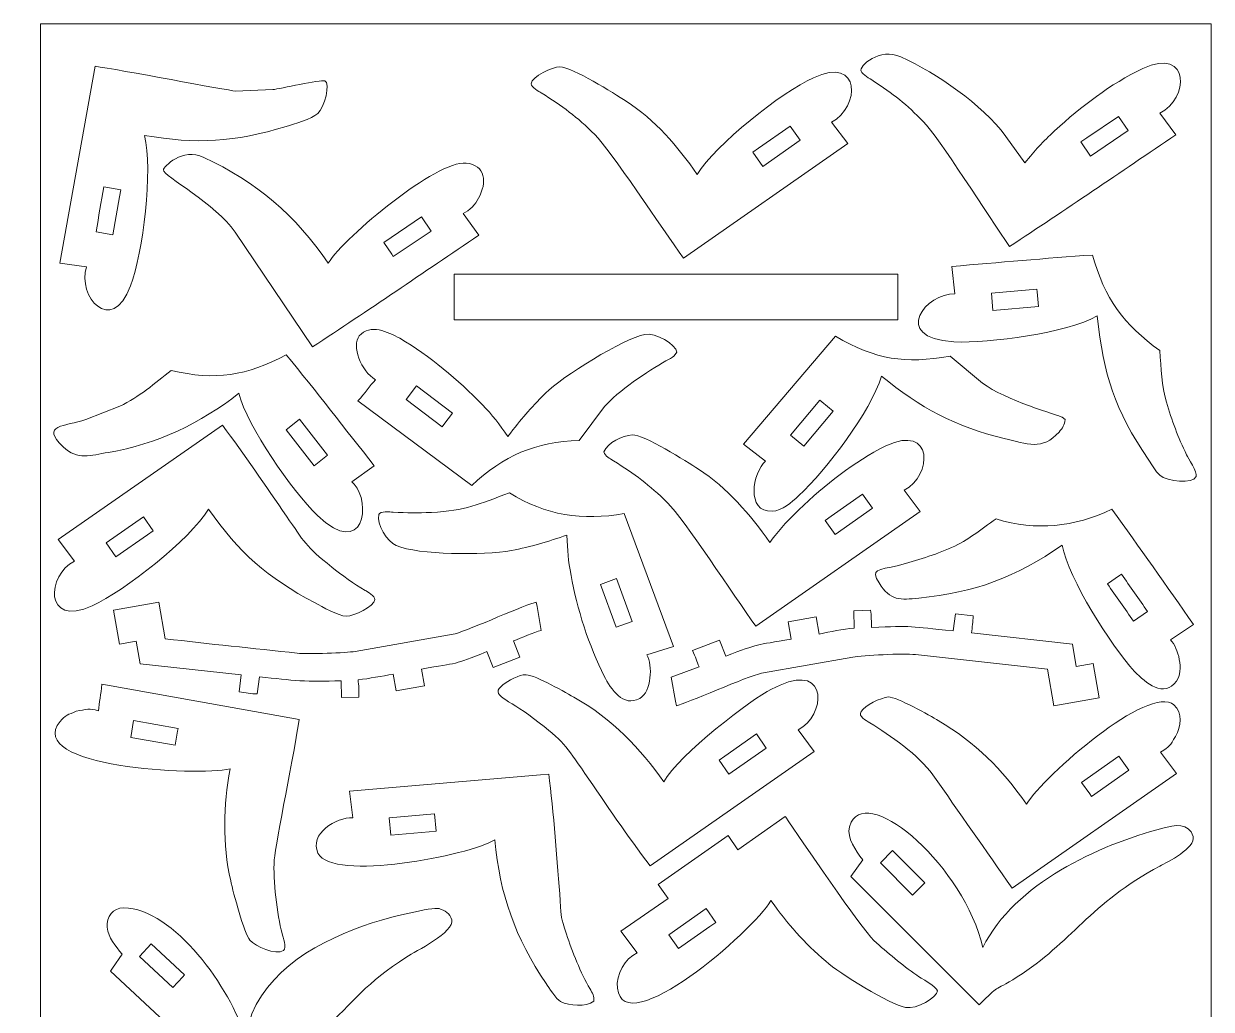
# Model space of a CAD drawing. Header units: centimetres. Extents: x -85 to 60, y -31 to -1.
# Drawn here: x 7.53 to 28.83, y -18.61 to -0.94 of the extents above; entities that cross this region are included whole.
import ezdxf

# ---------------------------------------------------------------- set-up
doc = ezdxf.new("R2010")
doc.units = ezdxf.units.CM
doc.header["$MEASUREMENT"] = 0
doc.layers.add('Camada 1', color=7, linetype='Continuous')

msp = doc.modelspace()

# ---------------------------------------------------------------- linework, layer by layer
at = {"layer": 'Camada 1', "color": 3, "lineweight": 0}
msp.add_lwpolyline([(7.83166, -30.63638), (28.83166, -30.63638), (28.83166, -0.93638), (7.83166, -0.93638), (7.83166, -30.63638)], close=True, dxfattribs=at)
at = {"layer": 'Camada 1', "color": 3, "lineweight": 9}
for points, knots in [([(27.60255, -1.73626), (28.47635, -1.35271), (28.42281, -2.28237), (27.9107, -2.54189), (27.9107, -2.54189), (27.9107, -2.54189), (28.19782, -2.92733), (28.19782, -2.92733), (28.19782, -2.92733), (27.20759, -3.59526), (26.21246, -4.27661), (25.21455, -4.93053), (25.21455, -4.93053), (24.84598, -4.39655), (23.93324, -2.96258), (23.6669, -2.6897), (23.6669, -2.6897), (23.37745, -2.39313), (23.11389, -2.18209), (22.76616, -1.958), (22.76616, -1.958), (22.70783, -1.92041), (22.58305, -1.84962), (22.55092, -1.78648), (22.55092, -1.78648), (22.50702, -1.70019), (22.88415, -1.3529), (23.26529, -1.53087), (23.26529, -1.53087), (23.92918, -1.84087), (24.69957, -2.36078), (25.14978, -2.95633), (25.14978, -2.95633), (25.14978, -2.95633), (25.48942, -3.43303), (25.48942, -3.43303), (25.48942, -3.43303), (25.6695, -3.20541), (25.80769, -3.05461), (26.02312, -2.8559), (26.02312, -2.8559), (26.49972, -2.4163), (27.02249, -2.02216), (27.60255, -1.73626)], [0, 0, 0, 0, 0.08333333, 0.08333333, 0.08333333, 0.08333333, 0.16666667, 0.16666667, 0.16666667, 0.16666667, 0.25, 0.25, 0.25, 0.25, 0.33333333, 0.33333333, 0.33333333, 0.33333333, 0.41666667, 0.41666667, 0.41666667, 0.41666667, 0.5, 0.5, 0.5, 0.5, 0.58333333, 0.58333333, 0.58333333, 0.58333333, 0.66666667, 0.66666667, 0.66666667, 0.66666667, 0.75, 0.75, 0.75, 0.75, 0.83333333, 0.83333333, 0.83333333, 0.83333333, 1, 1, 1, 1]), ([(9.45018, -5.63614), (9.10493, -6.54516), (8.4869, -5.81637), (8.65659, -5.29816), (8.65659, -5.29816), (8.65659, -5.29816), (8.18114, -5.22956), (8.18114, -5.22956), (8.18114, -5.22956), (8.18114, -5.22956), (8.81121, -1.69945), (8.81121, -1.69945), (8.81121, -1.69945), (9.21339, -1.75243), (11.20339, -2.13423), (11.33051, -2.14367), (11.33051, -2.14367), (11.33051, -2.14367), (11.99799, -2.11662), (11.99799, -2.11662), (11.99799, -2.11662), (12.12301, -2.10327), (12.85929, -1.93601), (12.93188, -1.96135), (12.93188, -1.96135), (13.03767, -1.99828), (12.92764, -2.43841), (12.8055, -2.54846), (12.8055, -2.54846), (12.69759, -2.64569), (12.37614, -2.73439), (12.23973, -2.77625), (12.23973, -2.77625), (11.30893, -3.06187), (10.63342, -3.10243), (9.69749, -2.9374), (9.69749, -2.9374), (9.85279, -3.56142), (9.66973, -5.0424), (9.45018, -5.63614)], [0, 0, 0, 0, 0.09090909, 0.09090909, 0.09090909, 0.09090909, 0.18181818, 0.18181818, 0.18181818, 0.18181818, 0.27272727, 0.27272727, 0.27272727, 0.27272727, 0.36363636, 0.36363636, 0.36363636, 0.36363636, 0.45454545, 0.45454545, 0.45454545, 0.45454545, 0.54545455, 0.54545455, 0.54545455, 0.54545455, 0.63636364, 0.63636364, 0.63636364, 0.63636364, 0.72727273, 0.72727273, 0.72727273, 0.72727273, 0.81818182, 0.81818182, 0.81818182, 0.81818182, 1, 1, 1, 1]), ([(21.69644, -1.90331), (22.56247, -1.50504), (22.5323, -2.43158), (22.01859, -2.70345), (22.01859, -2.70345), (22.01859, -2.70345), (22.31239, -3.08381), (22.31239, -3.08381), (22.31239, -3.08381), (22.31239, -3.08381), (19.36458, -5.13875), (19.36458, -5.13875), (19.36458, -5.13875), (18.98767, -4.61265), (18.04646, -3.19087), (17.77803, -2.92527), (17.77803, -2.92527), (17.44848, -2.5992), (17.1988, -2.41982), (16.81182, -2.17319), (16.81182, -2.17319), (16.78631, -2.15693), (16.6315, -2.0729), (16.63542, -2.01279), (16.63542, -2.01279), (16.64393, -1.88187), (17.01813, -1.70393), (17.14671, -1.70973), (17.14671, -1.70973), (17.38504, -1.72049), (18.11502, -2.17994), (18.33661, -2.32351), (18.33661, -2.32351), (18.85493, -2.65933), (19.26208, -3.13516), (19.61325, -3.63669), (19.61325, -3.63669), (19.93308, -3.10546), (21.12368, -2.16673), (21.69644, -1.90331)], [0, 0, 0, 0, 0.09090909, 0.09090909, 0.09090909, 0.09090909, 0.18181818, 0.18181818, 0.18181818, 0.18181818, 0.27272727, 0.27272727, 0.27272727, 0.27272727, 0.36363636, 0.36363636, 0.36363636, 0.36363636, 0.45454545, 0.45454545, 0.45454545, 0.45454545, 0.54545455, 0.54545455, 0.54545455, 0.54545455, 0.63636364, 0.63636364, 0.63636364, 0.63636364, 0.72727273, 0.72727273, 0.72727273, 0.72727273, 0.81818182, 0.81818182, 0.81818182, 0.81818182, 1, 1, 1, 1]), ([(15.68918, -4.06248), (15.6352, -4.178), (15.53359, -4.28396), (15.41394, -4.33862), (15.41394, -4.33862), (15.41394, -4.33862), (15.69484, -4.72827), (15.69484, -4.72827), (15.69484, -4.72827), (14.7046, -5.3962), (13.70951, -6.07751), (12.71161, -6.73145), (12.71161, -6.73145), (12.71161, -6.73145), (11.32306, -4.67284), (11.32306, -4.67284), (11.32306, -4.67284), (10.98439, -4.17075), (10.03276, -3.66324), (10.03739, -3.55832), (10.03739, -3.55832), (10.03975, -3.50467), (10.37357, -3.15029), (10.76231, -3.33176), (10.76231, -3.33176), (11.69925, -3.76912), (12.4187, -4.37878), (12.99269, -5.22975), (12.99269, -5.22975), (13.31189, -4.73448), (14.93571, -3.38572), (15.46521, -3.43532), (15.46521, -3.43532), (15.82131, -3.46867), (15.8455, -3.78531), (15.68918, -4.06248)], [0, 0, 0, 0, 0.1, 0.1, 0.1, 0.1, 0.2, 0.2, 0.2, 0.2, 0.3, 0.3, 0.3, 0.3, 0.4, 0.4, 0.4, 0.4, 0.5, 0.5, 0.5, 0.5, 0.6, 0.6, 0.6, 0.6, 0.7, 0.7, 0.7, 0.7, 0.8, 0.8, 0.8, 0.8, 1, 1, 1, 1]), ([(24.21277, -6.64237), (23.05958, -6.55985), (23.73205, -5.75406), (24.23536, -5.78193), (24.23536, -5.78193), (24.23536, -5.78193), (24.17726, -5.28999), (24.17726, -5.28999), (24.17726, -5.28999), (25.01906, -5.21634), (25.86155, -5.14168), (26.70457, -5.08392), (26.70457, -5.08392), (26.90733, -5.84792), (27.27393, -6.34751), (27.90842, -6.79348), (27.90842, -6.79348), (27.93778, -7.12915), (27.93626, -7.41218), (28.02749, -7.72434), (28.02749, -7.72434), (28.12131, -8.04538), (28.24089, -8.35828), (28.38835, -8.66424), (28.38835, -8.66424), (28.41861, -8.72309), (28.58435, -8.97941), (28.55819, -9.056), (28.55819, -9.056), (28.50998, -9.19714), (28.03706, -9.14681), (27.90826, -9.03006), (27.90826, -9.03006), (27.82713, -8.95651), (27.77262, -8.85104), (27.71154, -8.76109), (27.71154, -8.76109), (27.08226, -7.8345), (26.91097, -7.24641), (26.78509, -6.17634), (26.78509, -6.17634), (26.23659, -6.48593), (24.86567, -6.66038), (24.21277, -6.64237)], [0, 0, 0, 0, 0.08333333, 0.08333333, 0.08333333, 0.08333333, 0.16666667, 0.16666667, 0.16666667, 0.16666667, 0.25, 0.25, 0.25, 0.25, 0.33333333, 0.33333333, 0.33333333, 0.33333333, 0.41666667, 0.41666667, 0.41666667, 0.41666667, 0.5, 0.5, 0.5, 0.5, 0.58333333, 0.58333333, 0.58333333, 0.58333333, 0.66666667, 0.66666667, 0.66666667, 0.66666667, 0.75, 0.75, 0.75, 0.75, 0.83333333, 0.83333333, 0.83333333, 0.83333333, 1, 1, 1, 1]), ([(15.25192, -6.11769), (15.25192, -6.11769), (15.25192, -6.24522), (15.25192, -6.24522), (15.25192, -6.24522), (15.25192, -6.24522), (23.2114, -6.24522), (23.2114, -6.24522), (23.2114, -6.24522), (23.2114, -6.24522), (23.2114, -5.42753), (23.2114, -5.42753), (23.2114, -5.42753), (23.2114, -5.42753), (15.25192, -5.42753), (15.25192, -5.42753), (15.25192, -5.42753), (15.25192, -5.42753), (15.25192, -6.11769), (15.25192, -6.11769)], [0, 0, 0, 0, 0.16666667, 0.16666667, 0.16666667, 0.16666667, 0.33333333, 0.33333333, 0.33333333, 0.33333333, 0.5, 0.5, 0.5, 0.5, 0.66666667, 0.66666667, 0.66666667, 0.66666667, 1, 1, 1, 1]), ([(14.27975, -6.57728), (14.06044, -6.46115), (13.74649, -6.30652), (13.55067, -6.53514), (13.55067, -6.53514), (13.40987, -6.69952), (13.58037, -7.17437), (13.84297, -7.319), (13.84297, -7.319), (13.73498, -7.43604), (13.65798, -7.559), (13.52702, -7.70088), (13.52702, -7.70088), (13.52702, -7.70088), (15.56709, -9.21943), (15.56709, -9.21943), (15.56709, -9.21943), (16.13192, -8.69013), (16.71617, -8.42517), (17.4939, -8.40756), (17.4939, -8.40756), (17.4939, -8.40756), (17.94989, -7.80244), (17.94989, -7.80244), (17.94989, -7.80244), (18.1718, -7.53197), (18.73587, -7.16575), (19.05003, -6.97825), (19.05003, -6.97825), (19.14969, -6.92141), (19.15169, -6.95552), (19.24844, -6.82714), (19.24844, -6.82714), (19.22803, -6.68194), (18.86628, -6.47035), (18.67302, -6.50628), (18.67302, -6.50628), (18.293, -6.57694), (17.18281, -7.26943), (16.89268, -7.55999), (16.89268, -7.55999), (16.5977, -7.85542), (16.46813, -8.009), (16.21425, -8.33566), (16.21425, -8.33566), (16.07611, -8.13201), (15.9323, -7.94396), (15.75943, -7.76747), (15.75943, -7.76747), (15.3215, -7.32037), (14.81541, -6.89181), (14.27975, -6.57728)], [0, 0, 0, 0, 0.07142857, 0.07142857, 0.07142857, 0.07142857, 0.14285714, 0.14285714, 0.14285714, 0.14285714, 0.21428571, 0.21428571, 0.21428571, 0.21428571, 0.28571429, 0.28571429, 0.28571429, 0.28571429, 0.35714286, 0.35714286, 0.35714286, 0.35714286, 0.42857143, 0.42857143, 0.42857143, 0.42857143, 0.5, 0.5, 0.5, 0.5, 0.57142857, 0.57142857, 0.57142857, 0.57142857, 0.64285714, 0.64285714, 0.64285714, 0.64285714, 0.71428571, 0.71428571, 0.71428571, 0.71428571, 0.78571429, 0.78571429, 0.78571429, 0.78571429, 0.85714286, 0.85714286, 0.85714286, 0.85714286, 1, 1, 1, 1]), ([(21.43085, -9.40185), (21.29602, -9.5201), (21.14592, -9.66978), (20.95444, -9.67783), (20.95444, -9.67783), (20.48321, -9.69764), (20.60219, -8.98918), (20.8384, -8.77742), (20.8384, -8.77742), (20.8384, -8.77742), (20.44463, -8.47642), (20.44463, -8.47642), (20.44463, -8.47642), (20.44463, -8.47642), (22.09084, -6.5379), (22.09084, -6.5379), (22.09084, -6.5379), (22.82667, -6.96514), (23.32877, -7.03891), (24.15092, -6.89548), (24.15092, -6.89548), (24.15092, -6.89548), (24.73131, -7.38249), (24.73131, -7.38249), (24.73131, -7.38249), (25.1165, -7.67951), (26.1048, -7.9623), (26.1585, -7.99247), (26.1585, -7.99247), (26.1585, -7.99247), (26.21022, -8.03586), (26.21022, -8.03586), (26.21022, -8.03586), (26.20542, -8.12414), (26.16148, -8.1908), (26.1019, -8.25833), (26.1019, -8.25833), (25.80395, -8.59609), (25.53364, -8.4711), (25.116, -8.37122), (25.116, -8.37122), (24.25199, -8.16462), (23.60007, -7.8239), (22.92022, -7.25344), (22.92022, -7.25344), (22.71614, -7.90491), (21.93735, -8.92689), (21.43085, -9.40185)], [0, 0, 0, 0, 0.07692308, 0.07692308, 0.07692308, 0.07692308, 0.15384615, 0.15384615, 0.15384615, 0.15384615, 0.23076923, 0.23076923, 0.23076923, 0.23076923, 0.30769231, 0.30769231, 0.30769231, 0.30769231, 0.38461538, 0.38461538, 0.38461538, 0.38461538, 0.46153846, 0.46153846, 0.46153846, 0.46153846, 0.53846154, 0.53846154, 0.53846154, 0.53846154, 0.61538462, 0.61538462, 0.61538462, 0.61538462, 0.69230769, 0.69230769, 0.69230769, 0.69230769, 0.76923077, 0.76923077, 0.76923077, 0.76923077, 0.84615385, 0.84615385, 0.84615385, 0.84615385, 1, 1, 1, 1]), ([(12.80142, -9.75635), (13.64883, -10.55349), (13.76033, -9.51594), (13.45813, -9.19564), (13.45813, -9.19564), (13.45813, -9.19564), (13.41528, -9.15296), (13.41528, -9.15296), (13.41528, -9.15296), (13.41528, -9.15296), (13.81929, -8.86586), (13.81929, -8.86586), (13.81929, -8.86586), (13.29752, -8.19802), (12.77605, -7.52894), (12.24175, -6.8711), (12.24175, -6.8711), (11.53839, -7.24716), (10.96168, -7.34355), (10.1764, -7.15192), (10.1764, -7.15192), (9.88181, -7.38208), (9.60027, -7.63436), (9.2586, -7.79283), (9.2586, -7.79283), (9.2586, -7.79283), (8.64657, -8.03298), (8.64657, -8.03298), (8.64657, -8.03298), (8.2767, -8.15846), (7.81798, -8.12332), (8.23906, -8.52276), (8.23906, -8.52276), (8.50251, -8.77268), (8.7275, -8.67539), (9.04989, -8.62232), (9.04989, -8.62232), (9.92302, -8.47858), (10.70778, -8.09814), (11.39253, -7.56315), (11.39253, -7.56315), (11.5393, -8.17114), (12.34461, -9.29706), (12.80142, -9.75635)], [0, 0, 0, 0, 0.08333333, 0.08333333, 0.08333333, 0.08333333, 0.16666667, 0.16666667, 0.16666667, 0.16666667, 0.25, 0.25, 0.25, 0.25, 0.33333333, 0.33333333, 0.33333333, 0.33333333, 0.41666667, 0.41666667, 0.41666667, 0.41666667, 0.5, 0.5, 0.5, 0.5, 0.58333333, 0.58333333, 0.58333333, 0.58333333, 0.66666667, 0.66666667, 0.66666667, 0.66666667, 0.75, 0.75, 0.75, 0.75, 0.83333333, 0.83333333, 0.83333333, 0.83333333, 1, 1, 1, 1]), ([(8.76262, -11.37198), (7.87594, -11.7709), (7.95404, -10.81803), (8.44046, -10.57185), (8.44046, -10.57185), (8.44046, -10.57185), (8.15277, -10.18715), (8.15277, -10.18715), (8.15277, -10.18715), (8.15277, -10.18715), (11.09451, -8.13651), (11.09451, -8.13651), (11.09451, -8.13651), (11.49312, -8.65196), (11.87329, -9.22811), (12.2452, -9.76683), (12.2452, -9.76683), (12.56517, -10.23033), (12.57883, -10.29624), (13.05902, -10.68056), (13.05902, -10.68056), (13.23345, -10.82017), (13.46017, -10.9885), (13.65337, -11.09781), (13.65337, -11.09781), (13.69042, -11.11876), (13.8335, -11.2015), (13.82981, -11.25818), (13.82981, -11.25818), (13.82077, -11.39704), (13.45483, -11.55165), (13.3185, -11.56125), (13.3185, -11.56125), (13.17359, -11.55372), (12.8833, -11.38906), (12.75737, -11.32226), (12.75737, -11.32226), (11.89724, -10.86598), (11.39091, -10.41709), (10.84578, -9.63857), (10.84578, -9.63857), (10.51462, -10.18941), (9.33738, -11.10763), (8.76262, -11.37198)], [0, 0, 0, 0, 0.08333333, 0.08333333, 0.08333333, 0.08333333, 0.16666667, 0.16666667, 0.16666667, 0.16666667, 0.25, 0.25, 0.25, 0.25, 0.33333333, 0.33333333, 0.33333333, 0.33333333, 0.41666667, 0.41666667, 0.41666667, 0.41666667, 0.5, 0.5, 0.5, 0.5, 0.58333333, 0.58333333, 0.58333333, 0.58333333, 0.66666667, 0.66666667, 0.66666667, 0.66666667, 0.75, 0.75, 0.75, 0.75, 0.83333333, 0.83333333, 0.83333333, 0.83333333, 1, 1, 1, 1]), ([(22.99561, -8.50319), (23.86323, -8.10442), (23.8265, -9.04443), (23.32394, -9.29901), (23.32394, -9.29901), (23.32394, -9.29901), (23.61159, -9.68371), (23.61159, -9.68371), (23.61159, -9.68371), (23.61159, -9.68371), (20.66377, -11.73866), (20.66377, -11.73866), (20.66377, -11.73866), (20.25792, -11.18012), (19.37783, -9.82261), (19.07723, -9.52518), (19.07723, -9.52518), (18.74827, -9.19969), (18.49748, -9.0192), (18.11101, -8.77304), (18.11101, -8.77304), (18.03353, -8.72369), (17.96915, -8.70271), (17.93458, -8.61266), (17.93458, -8.61266), (18.00791, -8.44831), (18.27076, -8.32135), (18.44588, -8.30959), (18.44588, -8.30959), (18.64784, -8.29604), (19.42509, -8.78688), (19.63581, -8.92342), (19.63581, -8.92342), (20.15411, -9.25926), (20.56126, -9.735), (20.91247, -10.23658), (20.91247, -10.23658), (21.0885, -10.00591), (21.22411, -9.85259), (21.43597, -9.6502), (21.43597, -9.6502), (21.90341, -9.20367), (22.41997, -8.79486), (22.99561, -8.50319)], [0, 0, 0, 0, 0.08333333, 0.08333333, 0.08333333, 0.08333333, 0.16666667, 0.16666667, 0.16666667, 0.16666667, 0.25, 0.25, 0.25, 0.25, 0.33333333, 0.33333333, 0.33333333, 0.33333333, 0.41666667, 0.41666667, 0.41666667, 0.41666667, 0.5, 0.5, 0.5, 0.5, 0.58333333, 0.58333333, 0.58333333, 0.58333333, 0.66666667, 0.66666667, 0.66666667, 0.66666667, 0.75, 0.75, 0.75, 0.75, 0.83333333, 0.83333333, 0.83333333, 0.83333333, 1, 1, 1, 1]), ([(17.94087, -12.63566), (18.06914, -12.86612), (18.27841, -13.20356), (18.58065, -13.03349), (18.58065, -13.03349), (18.79648, -12.91205), (18.81249, -12.44084), (18.71117, -12.25153), (18.71117, -12.25153), (18.71117, -12.25153), (19.18413, -12.10335), (19.18413, -12.10335), (19.18413, -12.10335), (19.18413, -12.10335), (18.30025, -9.71868), (18.30025, -9.71868), (18.30025, -9.71868), (17.55506, -9.85189), (16.89167, -9.75143), (16.2421, -9.35012), (16.2421, -9.35012), (15.6934, -9.54983), (15.46257, -9.66887), (14.84435, -9.69918), (14.84435, -9.69918), (14.58645, -9.71183), (14.41294, -9.70929), (14.156, -9.69427), (14.156, -9.69427), (14.10604, -9.69134), (13.92015, -9.67105), (13.90093, -9.73922), (13.90093, -9.73922), (13.85273, -9.91014), (14.05067, -10.2263), (14.21515, -10.29547), (14.21515, -10.29547), (14.61221, -10.46246), (15.77123, -10.47212), (16.28215, -10.38136), (16.28215, -10.38136), (16.62271, -10.32087), (16.94874, -10.21561), (17.27616, -10.10739), (17.27616, -10.10739), (17.28184, -10.39088), (17.29985, -10.55008), (17.34815, -10.83163), (17.34815, -10.83163), (17.44548, -11.39913), (17.67989, -12.11408), (17.94087, -12.63566)], [0, 0, 0, 0, 0.07142857, 0.07142857, 0.07142857, 0.07142857, 0.14285714, 0.14285714, 0.14285714, 0.14285714, 0.21428571, 0.21428571, 0.21428571, 0.21428571, 0.28571429, 0.28571429, 0.28571429, 0.28571429, 0.35714286, 0.35714286, 0.35714286, 0.35714286, 0.42857143, 0.42857143, 0.42857143, 0.42857143, 0.5, 0.5, 0.5, 0.5, 0.57142857, 0.57142857, 0.57142857, 0.57142857, 0.64285714, 0.64285714, 0.64285714, 0.64285714, 0.71428571, 0.71428571, 0.71428571, 0.71428571, 0.78571429, 0.78571429, 0.78571429, 0.78571429, 0.85714286, 0.85714286, 0.85714286, 0.85714286, 1, 1, 1, 1]), ([(27.45652, -12.55398), (27.65423, -12.75804), (27.98975, -13.03414), (28.20756, -12.72413), (28.20756, -12.72413), (28.3432, -12.53108), (28.24424, -12.13641), (28.10114, -11.98357), (28.10114, -11.98357), (28.10114, -11.98357), (28.51532, -11.71186), (28.51532, -11.71186), (28.51532, -11.71186), (28.03065, -11.01968), (27.54655, -10.3261), (27.04863, -9.64341), (27.04863, -9.64341), (26.36395, -9.96472), (25.6998, -10.03446), (24.97141, -9.81575), (24.97141, -9.81575), (24.6923, -10.01119), (24.47429, -10.19604), (24.1756, -10.32723), (24.1756, -10.32723), (23.86093, -10.46545), (23.55965, -10.56005), (23.21934, -10.64877), (23.21934, -10.64877), (22.84717, -10.74149), (22.71445, -10.70967), (22.8728, -10.96471), (22.8728, -10.96471), (23.07534, -11.29093), (23.25814, -11.2689), (23.58451, -11.23563), (23.58451, -11.23563), (24.59587, -11.13252), (25.32348, -10.86971), (26.16006, -10.28393), (26.16006, -10.28393), (26.27563, -10.90331), (27.02291, -12.06531), (27.45652, -12.55398)], [0, 0, 0, 0, 0.08333333, 0.08333333, 0.08333333, 0.08333333, 0.16666667, 0.16666667, 0.16666667, 0.16666667, 0.25, 0.25, 0.25, 0.25, 0.33333333, 0.33333333, 0.33333333, 0.33333333, 0.41666667, 0.41666667, 0.41666667, 0.41666667, 0.5, 0.5, 0.5, 0.5, 0.58333333, 0.58333333, 0.58333333, 0.58333333, 0.66666667, 0.66666667, 0.66666667, 0.66666667, 0.75, 0.75, 0.75, 0.75, 0.83333333, 0.83333333, 0.83333333, 0.83333333, 1, 1, 1, 1]), ([(16.74017, -11.38911), (16.74017, -11.38911), (16.72584, -11.30783), (16.72584, -11.30783), (16.72584, -11.30783), (16.5635, -11.33646), (15.53776, -11.80117), (15.27208, -11.8765), (15.27208, -11.8765), (15.27208, -11.8765), (13.47682, -12.19305), (13.47682, -12.19305), (13.47682, -12.19305), (13.32046, -12.21642), (12.63768, -12.2462), (12.43861, -12.22375), (12.43861, -12.22375), (11.6492, -12.13474), (10.85773, -12.06062), (10.06939, -11.96355), (10.06939, -11.96355), (10.06939, -11.96355), (9.95346, -11.30603), (9.95346, -11.30603), (9.95346, -11.30603), (9.95346, -11.30603), (9.14078, -11.44932), (9.14078, -11.44932), (9.14078, -11.44932), (9.14078, -11.44932), (9.2489, -12.06252), (9.2489, -12.06252), (9.2489, -12.06252), (9.2489, -12.06252), (9.55181, -12.00911), (9.55181, -12.00911), (9.55181, -12.00911), (9.55181, -12.00911), (9.62346, -12.41544), (9.62346, -12.41544), (9.62346, -12.41544), (9.62346, -12.41544), (11.43342, -12.61429), (11.43342, -12.61429), (11.43342, -12.61429), (11.43342, -12.61429), (11.39558, -12.91806), (11.39558, -12.91806), (11.39558, -12.91806), (11.5081, -12.92978), (11.61192, -12.95561), (11.72147, -12.952), (11.72147, -12.952), (11.72147, -12.952), (11.75934, -12.64822), (11.75934, -12.64822), (11.75934, -12.64822), (12.3623, -12.71018), (12.60788, -12.74624), (13.22643, -12.7171), (13.22643, -12.7171), (13.22643, -12.7171), (13.23421, -13.02043), (13.23421, -13.02043), (13.23421, -13.02043), (13.23421, -13.02043), (13.54496, -13.01134), (13.54496, -13.01134), (13.54496, -13.01134), (13.54182, -12.91635), (13.54429, -12.79175), (13.52846, -12.70193), (13.52846, -12.70193), (13.73965, -12.67815), (13.94847, -12.63549), (14.15774, -12.59859), (14.15774, -12.59859), (14.15774, -12.59859), (14.21115, -12.90151), (14.21115, -12.90151), (14.21115, -12.90151), (14.21115, -12.90151), (14.72091, -12.81163), (14.72091, -12.81163), (14.72091, -12.81163), (14.72091, -12.81163), (14.6675, -12.50871), (14.6675, -12.50871), (14.6675, -12.50871), (15.34353, -12.3895), (15.21785, -12.44389), (15.83875, -12.19556), (15.83875, -12.19556), (15.83875, -12.19556), (15.94993, -12.48067), (15.94993, -12.48067), (15.94993, -12.48067), (15.94993, -12.48067), (16.428, -12.29732), (16.428, -12.29732), (16.428, -12.29732), (16.428, -12.29732), (16.31547, -12.00486), (16.31547, -12.00486), (16.31547, -12.00486), (16.45666, -11.95261), (16.67743, -11.842), (16.81572, -11.81761), (16.81572, -11.81761), (16.81572, -11.81761), (16.74017, -11.38911), (16.74017, -11.38911)], [0, 0, 0, 0, 0.03448276, 0.03448276, 0.03448276, 0.03448276, 0.06896552, 0.06896552, 0.06896552, 0.06896552, 0.10344828, 0.10344828, 0.10344828, 0.10344828, 0.13793103, 0.13793103, 0.13793103, 0.13793103, 0.17241379, 0.17241379, 0.17241379, 0.17241379, 0.20689655, 0.20689655, 0.20689655, 0.20689655, 0.24137931, 0.24137931, 0.24137931, 0.24137931, 0.27586207, 0.27586207, 0.27586207, 0.27586207, 0.31034483, 0.31034483, 0.31034483, 0.31034483, 0.34482759, 0.34482759, 0.34482759, 0.34482759, 0.37931034, 0.37931034, 0.37931034, 0.37931034, 0.4137931, 0.4137931, 0.4137931, 0.4137931, 0.44827586, 0.44827586, 0.44827586, 0.44827586, 0.48275862, 0.48275862, 0.48275862, 0.48275862, 0.51724138, 0.51724138, 0.51724138, 0.51724138, 0.55172414, 0.55172414, 0.55172414, 0.55172414, 0.5862069, 0.5862069, 0.5862069, 0.5862069, 0.62068966, 0.62068966, 0.62068966, 0.62068966, 0.65517241, 0.65517241, 0.65517241, 0.65517241, 0.68965517, 0.68965517, 0.68965517, 0.68965517, 0.72413793, 0.72413793, 0.72413793, 0.72413793, 0.75862069, 0.75862069, 0.75862069, 0.75862069, 0.79310345, 0.79310345, 0.79310345, 0.79310345, 0.82758621, 0.82758621, 0.82758621, 0.82758621, 0.86206897, 0.86206897, 0.86206897, 0.86206897, 0.89655172, 0.89655172, 0.89655172, 0.89655172, 0.93103448, 0.93103448, 0.93103448, 0.93103448, 1, 1, 1, 1]), ([(19.22316, -13.08365), (19.22316, -13.08365), (19.23749, -13.1649), (19.23749, -13.1649), (19.23749, -13.1649), (19.40052, -13.13616), (20.51533, -12.63404), (20.76507, -12.58322), (20.76507, -12.58322), (20.76507, -12.58322), (22.4052, -12.29402), (22.4052, -12.29402), (22.4052, -12.29402), (22.58299, -12.26267), (23.29987, -12.22389), (23.52466, -12.24898), (23.52466, -12.24898), (23.52466, -12.24898), (25.89393, -12.50921), (25.89393, -12.50921), (25.89393, -12.50921), (25.89393, -12.50921), (26.00987, -13.16673), (26.00987, -13.16673), (26.00987, -13.16673), (26.00987, -13.16673), (26.82253, -13.02344), (26.82253, -13.02344), (26.82253, -13.02344), (26.82253, -13.02344), (26.7144, -12.41024), (26.7144, -12.41024), (26.7144, -12.41024), (26.7144, -12.41024), (26.41151, -12.46365), (26.41151, -12.46365), (26.41151, -12.46365), (26.41151, -12.46365), (26.34116, -12.0647), (26.34116, -12.0647), (26.34116, -12.0647), (26.34116, -12.0647), (24.52988, -11.85846), (24.52988, -11.85846), (24.52988, -11.85846), (24.54421, -11.76176), (24.56131, -11.65298), (24.56034, -11.55599), (24.56034, -11.55599), (24.56034, -11.55599), (24.24182, -11.52075), (24.24182, -11.52075), (24.24182, -11.52075), (24.24182, -11.52075), (24.20395, -11.8245), (24.20395, -11.8245), (24.20395, -11.8245), (23.41742, -11.7437), (23.4797, -11.72821), (22.73817, -11.76303), (22.73817, -11.76303), (22.73504, -11.66807), (22.73751, -11.54336), (22.72168, -11.45359), (22.72168, -11.45359), (22.72168, -11.45359), (22.41834, -11.46138), (22.41834, -11.46138), (22.41834, -11.46138), (22.41834, -11.46138), (22.42742, -11.77213), (22.42742, -11.77213), (22.42742, -11.77213), (22.21755, -11.79572), (22.00521, -11.83527), (21.79948, -11.88285), (21.79948, -11.88285), (21.79948, -11.88285), (21.74477, -11.57255), (21.74477, -11.57255), (21.74477, -11.57255), (21.74477, -11.57255), (21.24237, -11.66114), (21.24237, -11.66114), (21.24237, -11.66114), (21.24237, -11.66114), (21.29709, -11.97144), (21.29709, -11.97144), (21.29709, -11.97144), (20.63343, -12.08846), (20.73931, -12.04148), (20.12458, -12.2772), (20.12458, -12.2772), (20.12458, -12.2772), (20.01337, -11.99209), (20.01337, -11.99209), (20.01337, -11.99209), (20.01337, -11.99209), (19.52792, -12.17674), (19.52792, -12.17674), (19.52792, -12.17674), (19.58651, -12.29701), (19.60147, -12.3727), (19.64781, -12.46791), (19.64781, -12.46791), (19.64781, -12.46791), (19.1476, -12.65515), (19.1476, -12.65515), (19.1476, -12.65515), (19.1476, -12.65515), (19.22316, -13.08365), (19.22316, -13.08365)], [0, 0, 0, 0, 0.03448276, 0.03448276, 0.03448276, 0.03448276, 0.06896552, 0.06896552, 0.06896552, 0.06896552, 0.10344828, 0.10344828, 0.10344828, 0.10344828, 0.13793103, 0.13793103, 0.13793103, 0.13793103, 0.17241379, 0.17241379, 0.17241379, 0.17241379, 0.20689655, 0.20689655, 0.20689655, 0.20689655, 0.24137931, 0.24137931, 0.24137931, 0.24137931, 0.27586207, 0.27586207, 0.27586207, 0.27586207, 0.31034483, 0.31034483, 0.31034483, 0.31034483, 0.34482759, 0.34482759, 0.34482759, 0.34482759, 0.37931034, 0.37931034, 0.37931034, 0.37931034, 0.4137931, 0.4137931, 0.4137931, 0.4137931, 0.44827586, 0.44827586, 0.44827586, 0.44827586, 0.48275862, 0.48275862, 0.48275862, 0.48275862, 0.51724138, 0.51724138, 0.51724138, 0.51724138, 0.55172414, 0.55172414, 0.55172414, 0.55172414, 0.5862069, 0.5862069, 0.5862069, 0.5862069, 0.62068966, 0.62068966, 0.62068966, 0.62068966, 0.65517241, 0.65517241, 0.65517241, 0.65517241, 0.68965517, 0.68965517, 0.68965517, 0.68965517, 0.72413793, 0.72413793, 0.72413793, 0.72413793, 0.75862069, 0.75862069, 0.75862069, 0.75862069, 0.79310345, 0.79310345, 0.79310345, 0.79310345, 0.82758621, 0.82758621, 0.82758621, 0.82758621, 0.86206897, 0.86206897, 0.86206897, 0.86206897, 0.89655172, 0.89655172, 0.89655172, 0.89655172, 0.93103448, 0.93103448, 0.93103448, 0.93103448, 1, 1, 1, 1]), ([(21.09759, -12.79936), (21.97962, -12.40289), (21.91181, -13.35048), (21.41974, -13.59949), (21.41974, -13.59949), (21.41974, -13.59949), (21.70741, -13.98421), (21.70741, -13.98421), (21.70741, -13.98421), (21.70741, -13.98421), (18.76571, -16.03482), (18.76571, -16.03482), (18.76571, -16.03482), (18.36322, -15.51009), (17.97557, -14.92763), (17.59779, -14.37994), (17.59779, -14.37994), (17.23908, -13.8599), (17.24404, -13.83277), (16.67826, -13.39367), (16.67826, -13.39367), (16.20577, -13.02697), (15.87444, -12.99195), (16.12749, -12.79024), (16.12749, -12.79024), (16.2196, -12.71682), (16.4161, -12.60445), (16.54171, -12.6101), (16.54171, -12.6101), (16.72159, -12.6182), (17.26826, -12.93842), (17.43168, -13.03095), (17.43168, -13.03095), (18.0738, -13.39449), (18.59392, -13.93226), (19.01441, -14.53278), (19.01441, -14.53278), (19.27772, -14.04632), (20.59492, -13.0353), (20.94518, -12.86946), (20.94518, -12.86946), (20.94518, -12.86946), (21.09759, -12.79936), (21.09759, -12.79936)], [0, 0, 0, 0, 0.08333333, 0.08333333, 0.08333333, 0.08333333, 0.16666667, 0.16666667, 0.16666667, 0.16666667, 0.25, 0.25, 0.25, 0.25, 0.33333333, 0.33333333, 0.33333333, 0.33333333, 0.41666667, 0.41666667, 0.41666667, 0.41666667, 0.5, 0.5, 0.5, 0.5, 0.58333333, 0.58333333, 0.58333333, 0.58333333, 0.66666667, 0.66666667, 0.66666667, 0.66666667, 0.75, 0.75, 0.75, 0.75, 0.83333333, 0.83333333, 0.83333333, 0.83333333, 1, 1, 1, 1]), ([(28.19232, -13.71642), (28.08291, -13.88369), (28.09533, -13.89624), (27.92196, -13.99733), (27.92196, -13.99733), (27.92196, -13.99733), (28.20962, -14.38201), (28.20962, -14.38201), (28.20962, -14.38201), (28.20962, -14.38201), (25.26178, -16.43695), (25.26178, -16.43695), (25.26178, -16.43695), (24.78703, -15.75893), (24.31228, -15.08092), (23.83752, -14.4029), (23.83752, -14.4029), (23.58977, -14.04907), (23.0683, -13.70026), (22.70902, -13.47135), (22.70902, -13.47135), (22.63179, -13.42214), (22.49461, -13.36191), (22.55041, -13.27102), (22.55041, -13.27102), (22.62155, -13.15516), (22.89656, -13.02364), (23.04388, -13.00791), (23.04388, -13.00791), (23.18457, -13.00394), (23.79503, -13.34501), (23.93387, -13.42876), (23.93387, -13.42876), (24.62426, -13.84515), (25.06159, -14.28076), (25.51661, -14.93059), (25.51661, -14.93059), (25.83507, -14.41709), (27.71339, -12.77174), (28.16274, -13.15101), (28.16274, -13.15101), (28.32887, -13.29123), (28.28558, -13.54415), (28.19232, -13.71642)], [0, 0, 0, 0, 0.08333333, 0.08333333, 0.08333333, 0.08333333, 0.16666667, 0.16666667, 0.16666667, 0.16666667, 0.25, 0.25, 0.25, 0.25, 0.33333333, 0.33333333, 0.33333333, 0.33333333, 0.41666667, 0.41666667, 0.41666667, 0.41666667, 0.5, 0.5, 0.5, 0.5, 0.58333333, 0.58333333, 0.58333333, 0.58333333, 0.66666667, 0.66666667, 0.66666667, 0.66666667, 0.75, 0.75, 0.75, 0.75, 0.83333333, 0.83333333, 0.83333333, 0.83333333, 1, 1, 1, 1]), ([(8.47453, -13.26441), (8.65316, -13.23797), (8.70911, -13.20084), (8.87172, -13.25829), (8.87172, -13.25829), (8.88307, -13.10755), (8.91931, -12.96377), (8.93292, -12.78157), (8.93292, -12.78157), (8.93292, -12.78157), (12.47045, -13.41293), (12.47045, -13.41293), (12.47045, -13.41293), (12.40125, -13.9377), (12.05001, -15.61935), (12.02624, -15.93219), (12.02624, -15.93219), (11.99936, -16.28584), (12.07775, -16.91699), (12.16678, -17.252), (12.16678, -17.252), (12.1832, -17.31381), (12.25714, -17.50318), (12.18987, -17.55313), (12.18987, -17.55313), (12.05535, -17.65303), (11.68378, -17.47329), (11.5897, -17.37114), (11.5897, -17.37114), (11.48143, -17.2536), (11.29298, -16.5133), (11.24449, -16.30475), (11.24449, -16.30475), (11.09, -15.64028), (11.11666, -14.95596), (11.23247, -14.2992), (11.23247, -14.2992), (10.63678, -14.43882), (7.53261, -14.25938), (8.18296, -13.44913), (8.18296, -13.44913), (8.27501, -13.33445), (8.329, -13.3259), (8.47453, -13.26441)], [0, 0, 0, 0, 0.08333333, 0.08333333, 0.08333333, 0.08333333, 0.16666667, 0.16666667, 0.16666667, 0.16666667, 0.25, 0.25, 0.25, 0.25, 0.33333333, 0.33333333, 0.33333333, 0.33333333, 0.41666667, 0.41666667, 0.41666667, 0.41666667, 0.5, 0.5, 0.5, 0.5, 0.58333333, 0.58333333, 0.58333333, 0.58333333, 0.66666667, 0.66666667, 0.66666667, 0.66666667, 0.75, 0.75, 0.75, 0.75, 0.83333333, 0.83333333, 0.83333333, 0.83333333, 1, 1, 1, 1]), ([(16.79905, -14.40672), (16.79905, -14.40672), (16.94853, -14.39365), (16.94853, -14.39365), (16.94853, -14.39365), (17.03302, -15.01678), (17.10405, -16.01632), (17.15475, -16.66488), (17.15475, -16.66488), (17.17816, -17.00457), (17.15328, -16.91553), (17.26751, -17.26499), (17.26751, -17.26499), (17.36498, -17.56316), (17.52602, -17.96963), (17.68394, -18.23766), (17.68394, -18.23766), (17.73038, -18.31647), (17.77032, -18.37804), (17.75653, -18.46474), (17.75653, -18.46474), (17.6102, -18.57088), (17.31976, -18.54895), (17.16221, -18.47155), (17.16221, -18.47155), (17.08676, -18.43075), (16.94436, -18.21316), (16.90046, -18.14805), (16.90046, -18.14805), (16.35041, -17.33241), (16.06713, -16.542), (15.9821, -15.57013), (15.9821, -15.57013), (15.52215, -15.85268), (13.06391, -16.33234), (12.81017, -15.80998), (12.81017, -15.80998), (12.64358, -15.46702), (13.14163, -15.15992), (13.4324, -15.17568), (13.4324, -15.17568), (13.4324, -15.17568), (13.3756, -14.69871), (13.3756, -14.69871), (13.3756, -14.69871), (13.3756, -14.69871), (16.79905, -14.40672), (16.79905, -14.40672)], [0, 0, 0, 0, 0.07692308, 0.07692308, 0.07692308, 0.07692308, 0.15384615, 0.15384615, 0.15384615, 0.15384615, 0.23076923, 0.23076923, 0.23076923, 0.23076923, 0.30769231, 0.30769231, 0.30769231, 0.30769231, 0.38461538, 0.38461538, 0.38461538, 0.38461538, 0.46153846, 0.46153846, 0.46153846, 0.46153846, 0.53846154, 0.53846154, 0.53846154, 0.53846154, 0.61538462, 0.61538462, 0.61538462, 0.61538462, 0.69230769, 0.69230769, 0.69230769, 0.69230769, 0.76923077, 0.76923077, 0.76923077, 0.76923077, 0.84615385, 0.84615385, 0.84615385, 0.84615385, 1, 1, 1, 1]), ([(22.52656, -15.86559), (22.52656, -15.86559), (22.57961, -15.92925), (22.57961, -15.92925), (22.57961, -15.92925), (22.57961, -15.92925), (22.36743, -16.22631), (22.36743, -16.22631), (22.36743, -16.22631), (22.36743, -16.22631), (24.66962, -18.52851), (24.66962, -18.52851), (24.66962, -18.52851), (25.04955, -18.14858), (24.89349, -18.31743), (25.3486, -18.02987), (25.3486, -18.02987), (26.33582, -17.40609), (26.63983, -16.72128), (27.91076, -16.04064), (27.91076, -16.04064), (28.04024, -15.9713), (28.56457, -15.71536), (28.50487, -15.51017), (28.50487, -15.51017), (28.42986, -15.25235), (28.17227, -15.30676), (27.96382, -15.36166), (27.96382, -15.36166), (26.80383, -15.66714), (25.30828, -16.34904), (24.73329, -17.49943), (24.73329, -17.49943), (24.40087, -16.05973), (22.72124, -14.59165), (22.37273, -15.25557), (22.37273, -15.25557), (22.26071, -15.46898), (22.40871, -15.67842), (22.52656, -15.86559)], [0, 0, 0, 0, 0.09090909, 0.09090909, 0.09090909, 0.09090909, 0.18181818, 0.18181818, 0.18181818, 0.18181818, 0.27272727, 0.27272727, 0.27272727, 0.27272727, 0.36363636, 0.36363636, 0.36363636, 0.36363636, 0.45454545, 0.45454545, 0.45454545, 0.45454545, 0.54545455, 0.54545455, 0.54545455, 0.54545455, 0.63636364, 0.63636364, 0.63636364, 0.63636364, 0.72727273, 0.72727273, 0.72727273, 0.72727273, 0.81818182, 0.81818182, 0.81818182, 0.81818182, 1, 1, 1, 1]), ([(21.19853, -15.16554), (21.46518, -15.54636), (22.5492, -17.15708), (22.78076, -17.3729), (22.78076, -17.3729), (23.0242, -17.59979), (23.27808, -17.80647), (23.54845, -17.99842), (23.54845, -17.99842), (23.60815, -18.03896), (23.92006, -18.20547), (23.91907, -18.27926), (23.91907, -18.27926), (23.91756, -18.39306), (23.54195, -18.61445), (23.34943, -18.57738), (23.34943, -18.57738), (23.06152, -18.52195), (22.17092, -17.96884), (21.91732, -17.74853), (21.91732, -17.74853), (21.54013, -17.42086), (21.22594, -17.075), (20.93509, -16.65962), (20.93509, -16.65962), (20.60944, -17.21837), (18.30033, -19.2078), (18.18017, -18.23149), (18.18017, -18.23149), (18.15133, -17.99723), (18.3142, -17.68993), (18.53407, -17.59904), (18.53407, -17.59904), (18.53407, -17.59904), (18.24206, -17.20822), (18.24206, -17.20822), (18.24206, -17.20822), (18.24206, -17.20822), (19.08828, -16.62488), (19.08828, -16.62488), (19.08828, -16.62488), (19.08828, -16.62488), (18.91185, -16.37291), (18.91185, -16.37291), (18.91185, -16.37291), (18.91185, -16.37291), (20.16547, -15.49511), (20.16547, -15.49511), (20.16547, -15.49511), (20.16547, -15.49511), (20.3419, -15.74708), (20.3419, -15.74708), (20.3419, -15.74708), (20.3419, -15.74708), (21.18994, -15.15328), (21.18994, -15.15328), (21.18994, -15.15328), (21.18994, -15.15328), (21.19853, -15.16554), (21.19853, -15.16554)], [0, 0, 0, 0, 0.0625, 0.0625, 0.0625, 0.0625, 0.125, 0.125, 0.125, 0.125, 0.1875, 0.1875, 0.1875, 0.1875, 0.25, 0.25, 0.25, 0.25, 0.3125, 0.3125, 0.3125, 0.3125, 0.375, 0.375, 0.375, 0.375, 0.4375, 0.4375, 0.4375, 0.4375, 0.5, 0.5, 0.5, 0.5, 0.5625, 0.5625, 0.5625, 0.5625, 0.625, 0.625, 0.625, 0.625, 0.6875, 0.6875, 0.6875, 0.6875, 0.75, 0.75, 0.75, 0.75, 0.8125, 0.8125, 0.8125, 0.8125, 0.875, 0.875, 0.875, 0.875, 1, 1, 1, 1]), ([(9.12436, -17.87398), (9.12436, -17.87398), (9.08891, -17.92298), (9.08891, -17.92298), (9.08891, -17.92298), (9.08891, -17.92298), (11.47007, -20.14345), (11.47007, -20.14345), (11.47007, -20.14345), (11.47007, -20.14345), (11.72078, -19.87458), (11.72078, -19.87458), (11.72078, -19.87458), (11.72078, -19.87458), (11.83044, -19.82299), (11.83044, -19.82299), (11.83044, -19.82299), (12.13212, -19.64772), (12.60969, -19.25739), (12.88451, -19.00064), (12.88451, -19.00064), (13.47286, -18.45099), (13.65476, -18.15025), (14.40381, -17.66837), (14.40381, -17.66837), (14.54059, -17.58037), (15.27474, -17.21994), (15.20861, -17.00332), (15.20861, -17.00332), (15.17452, -16.89167), (15.08559, -16.83801), (14.98402, -16.80414), (14.98402, -16.80414), (14.85278, -16.77036), (14.10309, -16.96551), (13.9509, -17.01008), (13.9509, -17.01008), (13.06048, -17.27083), (11.99966, -17.77631), (11.62629, -18.68892), (11.62629, -18.68892), (11.58472, -18.79053), (11.53347, -18.99397), (11.5029, -19.10725), (11.5029, -19.10725), (11.25765, -18.254), (10.2197, -16.79241), (9.32535, -16.78944), (9.32535, -16.78944), (9.13582, -16.7888), (9.01282, -16.95258), (9.0297, -17.13947), (9.0297, -17.13947), (9.04666, -17.32707), (9.17893, -17.4683), (9.2961, -17.62382), (9.2961, -17.62382), (9.2961, -17.62382), (9.12436, -17.87398), (9.12436, -17.87398)], [0, 0, 0, 0, 0.0625, 0.0625, 0.0625, 0.0625, 0.125, 0.125, 0.125, 0.125, 0.1875, 0.1875, 0.1875, 0.1875, 0.25, 0.25, 0.25, 0.25, 0.3125, 0.3125, 0.3125, 0.3125, 0.375, 0.375, 0.375, 0.375, 0.4375, 0.4375, 0.4375, 0.4375, 0.5, 0.5, 0.5, 0.5, 0.5625, 0.5625, 0.5625, 0.5625, 0.625, 0.625, 0.625, 0.625, 0.6875, 0.6875, 0.6875, 0.6875, 0.75, 0.75, 0.75, 0.75, 0.8125, 0.8125, 0.8125, 0.8125, 0.875, 0.875, 0.875, 0.875, 1, 1, 1, 1])]:
    msp.add_open_spline(points, degree=3, knots=knots, dxfattribs=at)
at = {"layer": 'Camada 1', "lineweight": 9}
for points in [[(26.59807, -2.98388), (26.59807, -2.98388), (26.49235, -3.05519), (26.49235, -3.05519), (26.49235, -3.05519), (26.49235, -3.05519), (26.66434, -3.31018), (26.66434, -3.31018), (26.66434, -3.31018), (26.66434, -3.31018), (27.34227, -2.85291), (27.34227, -2.85291), (27.34227, -2.85291), (27.34227, -2.85291), (27.17028, -2.59792), (27.17028, -2.59792), (27.17028, -2.59792), (27.17028, -2.59792), (26.59807, -2.98388), (26.59807, -2.98388)], [(20.71392, -3.16825), (20.71392, -3.16825), (20.60946, -3.24139), (20.60946, -3.24139), (20.60946, -3.24139), (20.60946, -3.24139), (20.78587, -3.49333), (20.78587, -3.49333), (20.78587, -3.49333), (20.78587, -3.49333), (21.45569, -3.02432), (21.45569, -3.02432), (21.45569, -3.02432), (21.45569, -3.02432), (21.27928, -2.77238), (21.27928, -2.77238), (21.27928, -2.77238), (21.27928, -2.77238), (20.71392, -3.16825), (20.71392, -3.16825)], [(9.25178, -4.03954), (9.25178, -4.03954), (9.27393, -3.91394), (9.27393, -3.91394), (9.27393, -3.91394), (9.27393, -3.91394), (8.97102, -3.86053), (8.97102, -3.86053), (8.97102, -3.86053), (8.92369, -4.12896), (8.87635, -4.39739), (8.82902, -4.66583), (8.82902, -4.66583), (8.82902, -4.66583), (9.13193, -4.71924), (9.13193, -4.71924), (9.13193, -4.71924), (9.13193, -4.71924), (9.25178, -4.03954), (9.25178, -4.03954)], [(14.132, -5.06755), (14.132, -5.06755), (14.16137, -5.11109), (14.16137, -5.11109), (14.16137, -5.11109), (14.16137, -5.11109), (14.83928, -4.65384), (14.83928, -4.65384), (14.83928, -4.65384), (14.83928, -4.65384), (14.66727, -4.39883), (14.66727, -4.39883), (14.66727, -4.39883), (14.66727, -4.39883), (13.98937, -4.85608), (13.98937, -4.85608), (13.98937, -4.85608), (13.98937, -4.85608), (14.132, -5.06755), (14.132, -5.06755)], [(25.708, -5.74344), (25.708, -5.74344), (25.70408, -5.6986), (25.70408, -5.6986), (25.70408, -5.6986), (25.70408, -5.6986), (24.88949, -5.76987), (24.88949, -5.76987), (24.88949, -5.76987), (24.88949, -5.76987), (24.9163, -6.07626), (24.9163, -6.07626), (24.9163, -6.07626), (24.9163, -6.07626), (25.73088, -6.00499), (25.73088, -6.00499), (25.73088, -6.00499), (25.73088, -6.00499), (25.708, -5.74344), (25.708, -5.74344)], [(15.06995, -8.1215), (15.06995, -8.1215), (15.03835, -8.16343), (15.03835, -8.16343), (15.03835, -8.16343), (15.03835, -8.16343), (14.39128, -7.67583), (14.39128, -7.67583), (14.39128, -7.67583), (14.39128, -7.67583), (14.57638, -7.4302), (14.57638, -7.4302), (14.57638, -7.4302), (14.57638, -7.4302), (15.22345, -7.9178), (15.22345, -7.9178), (15.22345, -7.9178), (15.22345, -7.9178), (15.06995, -8.1215), (15.06995, -8.1215)], [(21.84767, -7.71467), (21.84767, -7.71467), (21.8132, -7.68574), (21.8132, -7.68574), (21.8132, -7.68574), (21.8132, -7.68574), (21.2876, -8.31213), (21.2876, -8.31213), (21.2876, -8.31213), (21.2876, -8.31213), (21.52319, -8.50982), (21.52319, -8.50982), (21.52319, -8.50982), (21.52319, -8.50982), (22.0488, -7.88343), (22.0488, -7.88343), (22.0488, -7.88343), (22.0488, -7.88343), (21.84767, -7.71467), (21.84767, -7.71467)], [(12.44372, -8.05563), (12.44372, -8.05563), (12.47919, -8.02791), (12.47919, -8.02791), (12.47919, -8.02791), (12.47919, -8.02791), (12.98262, -8.67227), (12.98262, -8.67227), (12.98262, -8.67227), (12.98262, -8.67227), (12.74025, -8.86163), (12.74025, -8.86163), (12.74025, -8.86163), (12.74025, -8.86163), (12.23682, -8.21727), (12.23682, -8.21727), (12.23682, -8.21727), (12.23682, -8.21727), (12.44372, -8.05563), (12.44372, -8.05563)], [(22.01308, -9.76812), (22.01308, -9.76812), (21.90862, -9.84126), (21.90862, -9.84126), (21.90862, -9.84126), (21.90862, -9.84126), (22.08505, -10.09323), (22.08505, -10.09323), (22.08505, -10.09323), (22.08505, -10.09323), (22.75486, -9.62422), (22.75486, -9.62422), (22.75486, -9.62422), (22.75486, -9.62422), (22.57843, -9.37226), (22.57843, -9.37226), (22.57843, -9.37226), (22.57843, -9.37226), (22.01308, -9.76812), (22.01308, -9.76812)], [(9.75129, -10.10273), (9.75129, -10.10273), (9.85578, -10.02958), (9.85578, -10.02958), (9.85578, -10.02958), (9.85578, -10.02958), (9.67937, -9.77764), (9.67937, -9.77764), (9.67937, -9.77764), (9.67937, -9.77764), (9.00954, -10.24665), (9.00954, -10.24665), (9.00954, -10.24665), (9.00954, -10.24665), (9.18595, -10.49859), (9.18595, -10.49859), (9.18595, -10.49859), (9.18595, -10.49859), (9.75129, -10.10273), (9.75129, -10.10273)], [(27.18403, -10.83073), (27.18403, -10.83073), (27.2209, -10.80491), (27.2209, -10.80491), (27.2209, -10.80491), (27.37724, -11.02819), (27.53358, -11.25146), (27.68992, -11.47474), (27.68992, -11.47474), (27.68992, -11.47474), (27.43797, -11.65115), (27.43797, -11.65115), (27.43797, -11.65115), (27.28163, -11.42788), (27.12529, -11.20461), (26.96895, -10.98133), (26.96895, -10.98133), (26.96895, -10.98133), (27.18403, -10.83073), (27.18403, -10.83073)], [(18.11664, -10.90318), (18.11664, -10.90318), (18.16598, -10.88522), (18.16598, -10.88522), (18.16598, -10.88522), (18.16598, -10.88522), (18.44565, -11.65361), (18.44565, -11.65361), (18.44565, -11.65361), (18.44565, -11.65361), (18.15664, -11.7588), (18.15664, -11.7588), (18.15664, -11.7588), (18.15664, -11.7588), (17.87696, -10.99041), (17.87696, -10.99041), (17.87696, -10.99041), (17.87696, -10.99041), (18.11664, -10.90318), (18.11664, -10.90318)], [(10.29285, -13.62312), (10.29285, -13.62312), (10.30197, -13.57142), (10.30197, -13.57142), (10.30197, -13.57142), (10.30197, -13.57142), (9.50406, -13.43073), (9.50406, -13.43073), (9.50406, -13.43073), (9.50406, -13.43073), (9.45065, -13.73363), (9.45065, -13.73363), (9.45065, -13.73363), (9.45065, -13.73363), (10.24856, -13.87432), (10.24856, -13.87432), (10.24856, -13.87432), (10.24856, -13.87432), (10.29285, -13.62312), (10.29285, -13.62312)], [(20.1089, -14.06861), (20.1089, -14.06861), (20.00444, -14.14176), (20.00444, -14.14176), (20.00444, -14.14176), (20.00444, -14.14176), (20.18087, -14.39372), (20.18087, -14.39372), (20.18087, -14.39372), (20.18087, -14.39372), (20.85068, -13.92472), (20.85068, -13.92472), (20.85068, -13.92472), (20.85068, -13.92472), (20.67425, -13.67275), (20.67425, -13.67275), (20.67425, -13.67275), (20.67425, -13.67275), (20.1089, -14.06861), (20.1089, -14.06861)], [(26.65293, -14.74852), (26.65293, -14.74852), (26.68305, -14.79155), (26.68305, -14.79155), (26.68305, -14.79155), (26.68305, -14.79155), (27.35292, -14.3225), (27.35292, -14.3225), (27.35292, -14.3225), (27.35292, -14.3225), (27.1765, -14.07055), (27.1765, -14.07055), (27.1765, -14.07055), (27.1765, -14.07055), (26.50664, -14.5396), (26.50664, -14.5396), (26.50664, -14.5396), (26.50664, -14.5396), (26.65293, -14.74852), (26.65293, -14.74852)], [(14.80217, -15.42484), (14.80217, -15.42484), (14.92922, -15.41373), (14.92922, -15.41373), (14.92922, -15.41373), (14.92922, -15.41373), (14.90242, -15.10735), (14.90242, -15.10735), (14.90242, -15.10735), (14.90242, -15.10735), (14.08784, -15.17861), (14.08784, -15.17861), (14.08784, -15.17861), (14.08784, -15.17861), (14.11464, -15.48499), (14.11464, -15.48499), (14.11464, -15.48499), (14.11464, -15.48499), (14.80217, -15.42484), (14.80217, -15.42484)], [(23.65643, -16.38014), (23.65643, -16.38014), (23.69357, -16.343), (23.69357, -16.343), (23.69357, -16.343), (23.69357, -16.343), (23.11537, -15.7648), (23.11537, -15.7648), (23.11537, -15.7648), (23.11537, -15.7648), (22.89787, -15.9823), (22.89787, -15.9823), (22.89787, -15.9823), (22.89787, -15.9823), (23.47607, -16.56051), (23.47607, -16.56051), (23.47607, -16.56051), (23.47607, -16.56051), (23.65643, -16.38014), (23.65643, -16.38014)], [(19.84061, -17.12379), (19.84061, -17.12379), (19.94507, -17.05065), (19.94507, -17.05065), (19.94507, -17.05065), (19.94507, -17.05065), (19.77295, -16.80484), (19.77295, -16.80484), (19.77295, -16.80484), (19.77295, -16.80484), (19.10312, -17.27386), (19.10312, -17.27386), (19.10312, -17.27386), (19.10312, -17.27386), (19.27523, -17.51967), (19.27523, -17.51967), (19.27523, -17.51967), (19.27523, -17.51967), (19.84061, -17.12379), (19.84061, -17.12379)], [(10.38765, -18.02625), (10.38765, -18.02625), (10.41835, -17.99333), (10.41835, -17.99333), (10.41835, -17.99333), (10.41835, -17.99333), (9.8203, -17.43564), (9.8203, -17.43564), (9.8203, -17.43564), (9.8203, -17.43564), (9.61054, -17.66058), (9.61054, -17.66058), (9.61054, -17.66058), (9.61054, -17.66058), (10.20859, -18.21827), (10.20859, -18.21827), (10.20859, -18.21827), (10.20859, -18.21827), (10.38765, -18.02625), (10.38765, -18.02625)]]:
    msp.add_open_spline(points, degree=3, knots=[0, 0, 0, 0, 0.16666667, 0.16666667, 0.16666667, 0.16666667, 0.33333333, 0.33333333, 0.33333333, 0.33333333, 0.5, 0.5, 0.5, 0.5, 0.66666667, 0.66666667, 0.66666667, 0.66666667, 1, 1, 1, 1], dxfattribs=at)

doc.saveas('drawing.dxf')
